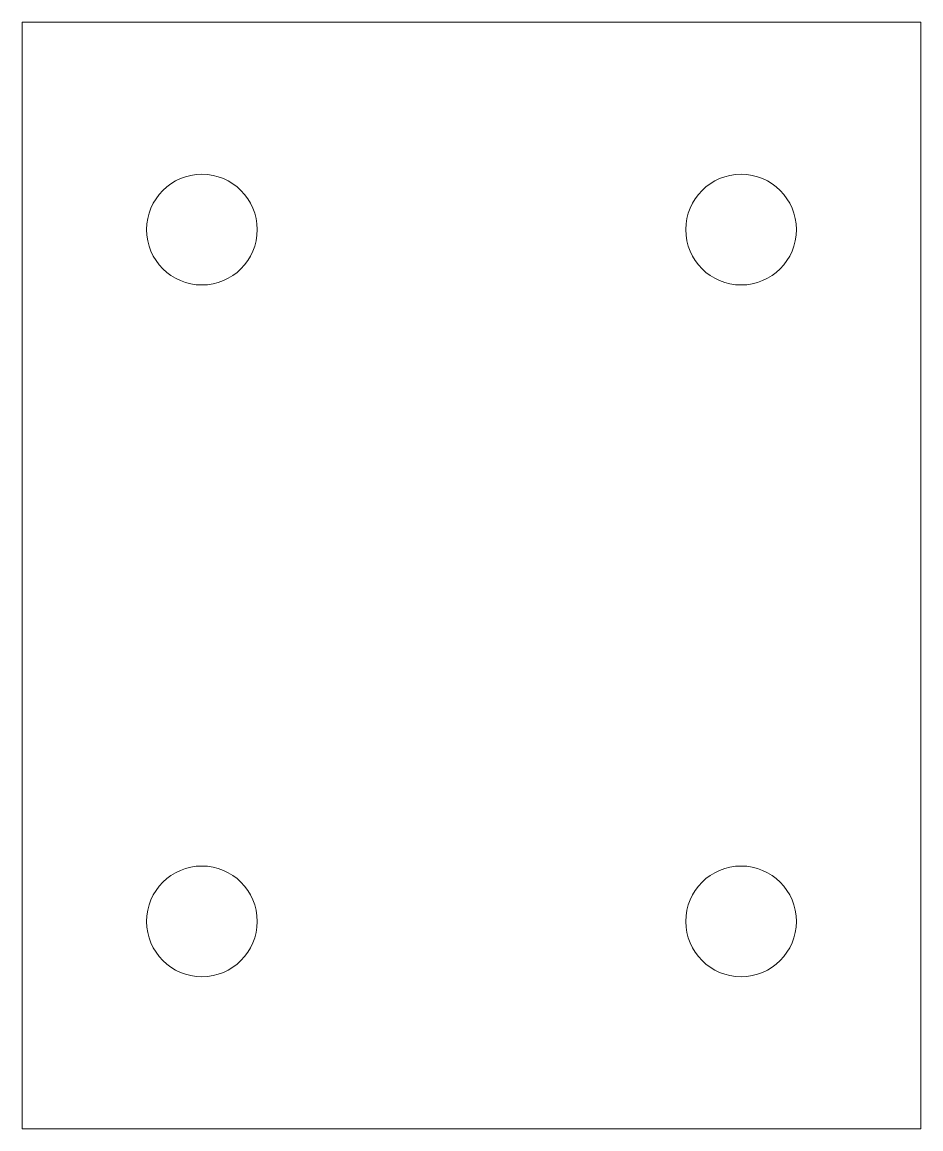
# Model space of a CAD drawing. Header units: millimetres. Extents: x 0 to 65, y -80 to 0.
import ezdxf

# ---------------------------------------------------------------- set-up
doc = ezdxf.new("R2010")
doc.units = ezdxf.units.MM

msp = doc.modelspace()

# ---------------------------------------------------------------- linework, layer by layer
at = {"color": 7, "linetype": 'Continuous', "lineweight": 15}
for p, q in [((0, -80), (0, 0)), ((0, 0), (65, 0)), ((65, 0), (65, -80)), ((65, -80), (0, -80))]:
    msp.add_line(p, q, dxfattribs=at)
for centre in [(13, -15), (52, -15), (13, -65), (52, -65)]:
    msp.add_circle(centre, 4, dxfattribs=at)

doc.saveas('drawing.dxf')
